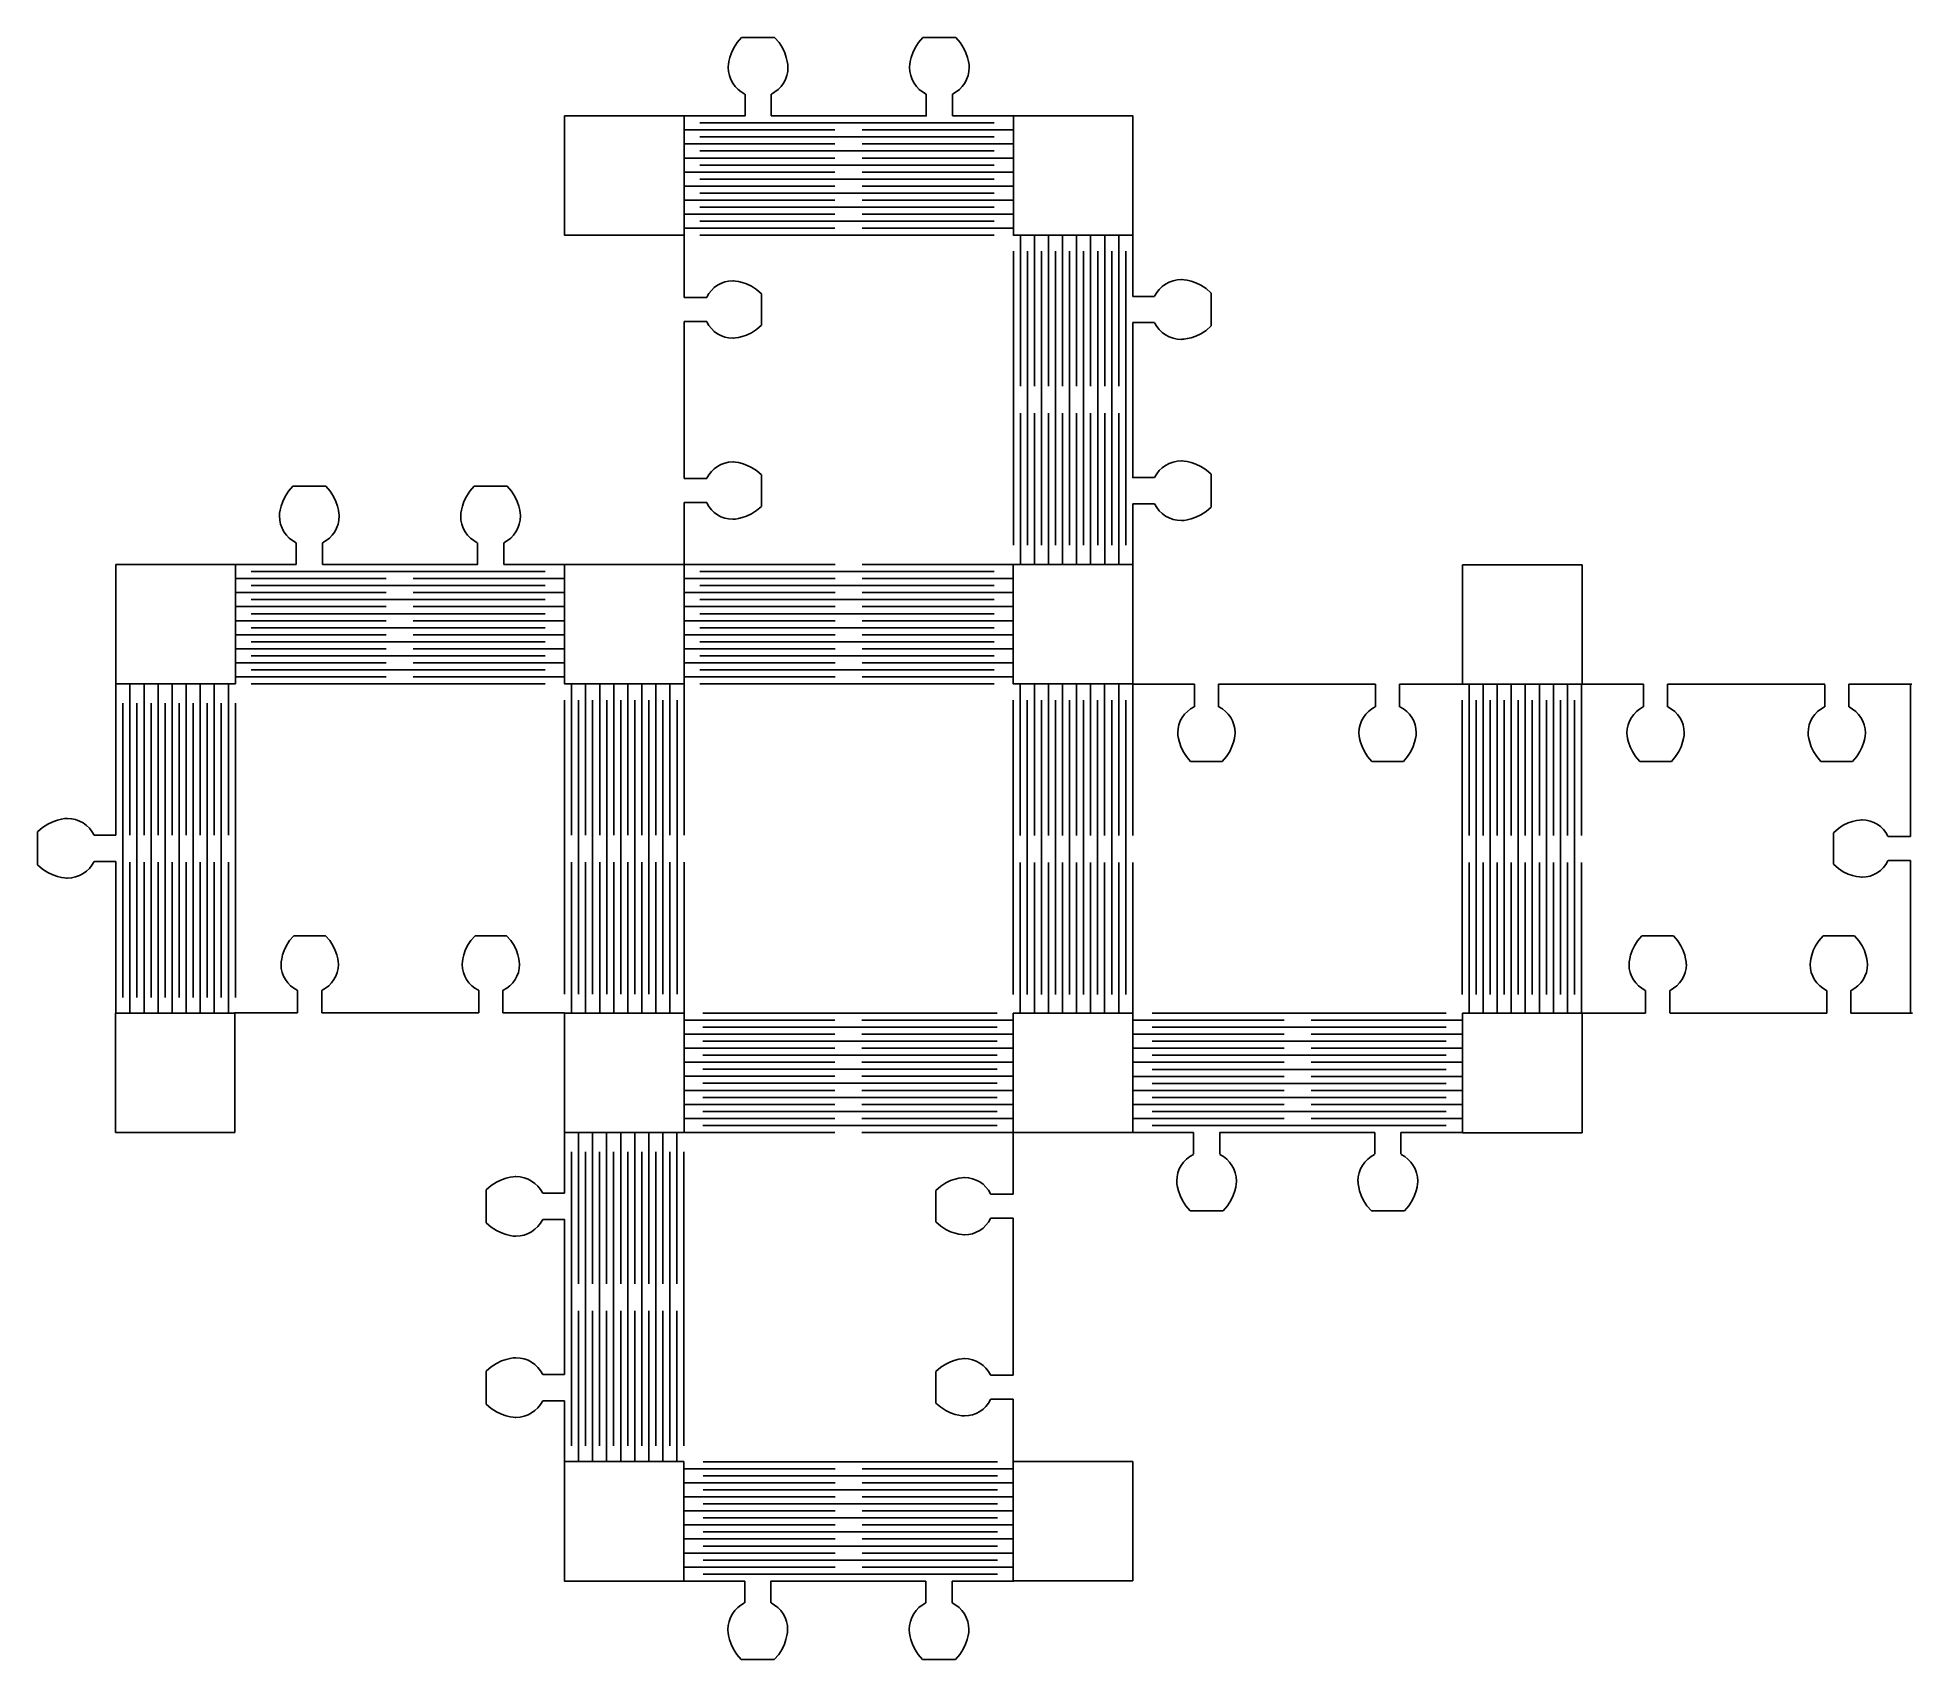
# Model space of a CAD drawing. Extents: x 0 to 210, y 49 to 231.
import ezdxf

# ---------------------------------------------------------------- set-up
doc = ezdxf.new("R2010")
doc.units = 0
doc.layers.add('Layer_1', color=7, linetype='CONTINUOUS')

msp = doc.modelspace()

# ---------------------------------------------------------------- linework, layer by layer
at = {"layer": 'Layer_1', "color": 1}
for points in [[(79.073412, 222.354249), (79.073412, 224.789911)], [(82.009478, 224.789911), (82.009478, 222.354249)], [(102.304563, 224.789911), (102.304563, 222.354249)], [(72.151263, 222.350334), (79.073412, 222.350261)], [(72.231316, 220.783589), (89.149364, 220.783515)], [(74.012186, 221.571025), (106.958001, 221.570876)], [(92.179177, 220.783515), (109.097607, 220.783515)], [(102.304563, 222.350261), (109.087373, 222.350261)], [(72.231316, 219.209545), (89.149364, 219.209472)], [(74.012186, 219.99653), (106.958001, 219.996381)], [(74.012186, 218.422413), (106.958001, 218.422261)], [(92.179177, 219.209472), (109.097607, 219.209472)], [(72.231316, 217.635279), (89.149364, 217.635202)], [(74.012186, 216.848144), (106.958001, 216.848144)], [(92.179177, 217.635202), (109.097607, 217.635202)], [(72.231316, 216.061384), (89.149364, 216.061384)], [(72.231316, 214.48674), (89.149364, 214.48674)], [(74.012186, 215.274024), (106.958001, 215.274024)], [(92.179177, 216.061384), (109.097607, 216.061384)], [(92.179177, 214.48674), (109.097607, 214.48674)], [(72.231316, 212.91262), (89.149364, 212.91262)], [(74.012186, 213.699755), (106.958001, 213.699755)], [(74.012186, 212.125711), (106.958001, 212.125711)], [(92.179177, 212.91262), (109.097607, 212.91262)], [(72.231316, 211.33835), (89.149364, 211.33835)], [(74.012186, 210.551441), (106.958001, 210.551441)], [(92.179177, 211.33835), (109.097607, 211.33835)], [(72.231316, 209.764533), (89.149364, 209.764533)], [(72.251252, 209.073026), (72.255683, 202.017631)], [(74.012186, 208.977175), (106.958001, 208.977175)], [(92.179177, 209.764533), (109.097607, 209.764533)], [(109.905504, 208.991994), (109.905504, 192.073946)], [(111.479322, 208.991994), (111.479322, 192.073946)], [(113.053592, 208.991994), (113.053592, 192.073946)], [(114.627712, 208.991994), (114.627712, 192.073946)], [(116.202356, 208.991994), (116.202356, 192.073946)], [(117.77625, 208.991994), (117.776174, 192.073946)], [(119.350517, 208.991994), (119.350444, 192.073946)], [(120.924561, 208.991994), (120.924487, 192.073946)], [(122.491382, 209.061816), (122.491306, 202.139667)], [(109.118144, 207.211124), (109.118144, 174.265309)], [(110.692413, 207.211124), (110.692413, 174.265309)], [(112.266683, 207.211124), (112.266683, 174.265309)], [(113.840726, 207.211124), (113.840726, 174.265309)], [(115.414996, 207.211124), (115.414996, 174.265309)], [(116.989116, 207.211124), (116.989116, 174.265309)], [(118.563382, 207.211124), (118.563233, 174.265309)], [(120.137502, 207.211124), (120.137353, 174.265309)], [(121.711997, 207.211124), (121.711845, 174.265309)], [(74.802103, 202.056002), (74.783674, 202.017631)], [(122.495294, 202.139667), (124.930956, 202.139667)], [(72.255691, 199.322324), (72.255691, 181.73436)], [(72.266224, 199.322324), (74.783671, 199.322324)], [(124.930956, 199.203599), (122.495294, 199.203599)], [(109.905504, 189.044133), (109.905504, 172.125703)], [(111.479322, 189.044133), (111.479322, 172.125703)], [(113.053592, 189.044133), (113.053592, 172.125703)], [(114.627712, 189.044133), (114.627712, 172.125703)], [(116.202356, 189.044133), (116.202356, 172.125703)], [(117.776174, 189.044133), (117.776174, 172.125703)], [(119.350444, 189.044133), (119.350444, 172.125703)], [(120.924487, 189.044133), (120.924487, 172.125703)], [(74.802103, 181.772731), (74.78548, 181.73436)], [(72.255691, 179.03905), (72.251176, 172.136916)], [(72.255691, 179.03905), (74.785401, 179.03905)], [(122.491306, 178.908514), (122.491306, 172.125703)], [(124.930956, 178.908514), (122.495294, 178.908514)], [(28.820791, 172.110658), (28.820791, 174.546321)], [(31.756859, 174.546321), (31.756859, 172.110658)], [(52.051944, 174.546321), (52.051944, 172.110658)], [(21.898643, 172.106744), (28.820791, 172.10667)], [(21.978696, 170.539998), (38.896748, 170.539925)], [(23.759567, 171.327435), (56.705382, 171.327285)], [(41.926559, 170.539925), (58.844985, 170.539925)], [(52.051944, 172.10667), (58.834755, 172.10667)], [(72.248018, 172.113667), (89.166069, 172.11359)], [(72.248018, 170.539397), (89.166069, 170.539321)], [(74.028888, 171.326834), (106.974706, 171.326682)], [(92.195882, 172.11359), (109.114309, 172.11359)], [(92.195882, 170.539321), (109.114309, 170.539321)], [(21.978696, 168.965958), (38.896748, 168.965881)], [(23.759567, 169.75294), (56.705382, 169.75279)], [(23.759567, 168.17882), (56.705382, 168.17867)], [(41.926559, 168.965881), (58.844985, 168.965881)], [(72.248018, 168.965354), (89.166069, 168.965277)], [(74.028888, 169.752339), (106.974706, 169.752186)], [(74.028888, 168.178219), (106.974706, 168.178069)], [(92.195882, 168.965277), (109.114309, 168.965277)], [(21.978696, 167.391688), (38.896748, 167.391612)], [(23.759567, 166.604553), (56.705382, 166.604553)], [(41.926559, 167.391612), (58.844985, 167.391612)], [(72.248018, 167.391084), (89.166069, 167.391011)], [(74.028888, 166.603949), (106.974706, 166.603949)], [(92.195882, 167.391011), (109.114309, 167.391011)], [(21.978696, 165.817794), (38.896748, 165.817794)], [(21.978696, 164.243149), (38.896748, 164.243149)], [(23.759567, 165.030434), (56.705382, 165.030434)], [(41.926559, 165.817794), (58.844985, 165.817794)], [(41.926559, 164.243149), (58.844985, 164.243149)], [(72.248018, 165.817193), (89.166069, 165.817193)], [(72.248018, 164.242548), (89.166069, 164.242548)], [(74.028888, 165.029832), (106.974706, 165.029832)], [(92.195882, 165.817193), (109.114309, 165.817193)], [(92.195882, 164.242548), (109.114309, 164.242548)], [(21.978696, 162.669029), (38.896748, 162.669029)], [(23.759567, 163.456164), (56.705382, 163.456164)], [(23.759567, 161.88212), (56.705382, 161.88212)], [(41.926559, 162.669029), (58.844985, 162.669029)], [(72.248018, 162.668428), (89.166069, 162.668428)], [(74.028888, 163.455563), (106.974706, 163.455563)], [(74.028888, 161.881519), (106.974706, 161.881519)], [(92.195882, 162.668428), (109.114309, 162.668428)], [(21.978696, 161.09476), (38.896748, 161.09476)], [(23.759567, 160.307854), (56.705382, 160.307854)], [(41.926559, 161.09476), (58.844985, 161.09476)], [(72.248018, 161.094159), (89.166069, 161.094159)], [(74.028888, 160.30725), (106.974706, 160.30725)], [(92.195882, 161.094159), (109.114309, 161.094159)], [(8.638187, 141.796647), (8.638187, 158.713118)], [(10.205008, 141.794691), (10.205008, 158.713118)], [(11.779052, 141.794691), (11.779052, 158.713118)], [(13.35332, 141.794691), (13.35332, 158.713118)], [(14.927138, 141.794691), (14.927138, 158.713118)], [(16.501783, 141.794691), (16.501783, 158.713118)], [(18.075902, 141.794691), (18.075902, 158.713118)], [(19.650171, 141.794691), (19.650171, 158.713118)], [(21.223989, 141.794691), (21.223989, 158.713118)], [(21.978696, 159.520945), (38.896748, 159.520945)], [(23.759567, 158.733584), (56.705382, 158.733584)], [(41.926559, 159.520945), (58.844985, 159.520945)], [(59.654167, 158.706875), (59.654167, 141.788824)], [(61.227982, 158.706875), (61.227982, 141.788824)], [(62.802252, 158.706875), (62.802252, 141.788824)], [(64.376295, 158.706875), (64.376295, 141.788824)], [(65.951016, 158.706875), (65.951016, 141.788824)], [(67.524834, 158.706875), (67.524834, 141.788824)], [(69.099253, 158.706875), (69.099027, 141.788824)], [(70.67322, 158.706875), (70.67322, 141.788824)], [(72.24749, 158.706875), (72.247416, 141.788824)], [(72.248018, 159.520341), (89.166069, 159.520341)], [(74.028888, 158.732981), (106.974706, 158.732981)], [(92.195882, 159.520341), (109.114309, 159.520341)], [(109.897532, 158.691827), (109.897532, 141.773776)], [(111.471347, 158.691827), (111.471347, 141.773776)], [(113.045616, 158.691827), (113.045616, 141.773776)], [(114.619736, 158.691827), (114.619736, 141.773776)], [(116.194381, 158.691827), (116.194381, 141.773776)], [(117.768275, 158.691827), (117.768199, 141.773776)], [(119.342541, 158.691827), (119.342468, 141.773776)], [(120.916585, 158.691827), (120.916512, 141.773776)], [(122.490855, 158.691827), (122.490781, 141.773776)], [(129.393293, 158.713795), (122.491156, 158.718311)], [(129.393293, 158.713795), (129.393293, 156.184085)], [(149.676565, 158.713795), (132.0886, 158.713795)], [(149.676565, 158.703263), (149.676565, 156.185818)], [(159.427266, 158.718234), (152.371872, 158.713804)], [(160.145034, 158.691827), (160.145034, 141.773776)], [(161.718852, 158.691827), (161.718852, 141.773776)], [(163.293121, 158.691827), (163.293121, 141.773776)], [(164.867238, 158.691827), (164.867238, 141.773776)], [(166.441883, 158.691827), (166.441883, 141.773776)], [(168.015777, 158.691827), (168.015701, 141.773776)], [(169.590046, 158.691827), (169.58997, 141.773776)], [(171.16409, 158.691827), (171.164014, 141.773776)], [(172.738357, 158.691827), (172.738283, 141.773776)], [(179.682025, 158.69875), (172.779888, 158.703265)], [(179.682025, 158.69875), (179.682025, 156.16904)], [(199.965297, 158.69875), (182.377332, 158.69875)], [(199.965297, 158.688214), (199.965297, 156.17077)], [(209.716001, 158.703186), (202.660606, 158.698755)], [(209.566502, 141.651365), (209.571018, 158.703186)], [(9.417497, 123.6277), (9.417648, 156.573515)], [(10.991992, 123.6277), (10.992143, 156.573515)], [(12.566111, 123.6277), (12.566261, 156.573515)], [(14.14038, 123.6277), (14.14038, 156.573515)], [(15.714498, 123.6277), (15.714498, 156.573515)], [(17.288767, 123.6277), (17.288767, 156.573515)], [(18.862811, 123.6277), (18.862811, 156.573515)], [(20.43708, 123.6277), (20.43708, 156.573515)], [(22.011349, 123.6277), (22.011349, 156.573515)], [(58.866807, 156.926002), (58.866807, 123.980263)], [(60.441073, 156.926002), (60.441073, 123.980263)], [(62.015343, 156.926002), (62.015343, 123.980263)], [(63.589462, 156.926002), (63.589462, 123.980263)], [(65.163656, 156.926002), (65.163656, 123.980263)], [(66.737849, 156.926002), (66.737849, 123.980263)], [(68.312045, 156.926002), (68.311969, 123.980263)], [(69.886086, 156.926002), (69.886012, 123.980263)], [(71.460657, 156.926002), (71.460508, 123.980263)], [(109.110171, 156.910957), (109.110171, 123.965139)], [(110.684438, 156.910957), (110.684438, 123.965139)], [(112.258707, 156.910957), (112.258707, 123.965139)], [(113.832751, 156.910957), (113.832751, 123.965139)], [(115.40702, 156.910957), (115.40702, 123.965139)], [(116.98114, 156.910957), (116.98114, 123.965139)], [(118.55541, 156.910957), (118.555257, 123.965139)], [(120.129527, 156.910957), (120.129377, 123.965139)], [(121.704022, 156.910957), (121.703872, 123.965139)], [(132.126971, 156.167383), (132.0886, 156.184006)], [(152.410243, 156.167383), (152.371872, 156.185812)], [(159.357673, 156.910957), (159.357673, 123.965139)], [(160.931943, 156.910957), (160.931943, 123.965139)], [(162.506212, 156.910957), (162.506212, 123.965139)], [(164.080253, 156.910957), (164.080253, 123.965139)], [(165.654522, 156.910957), (165.654522, 123.965139)], [(167.228642, 156.910957), (167.228642, 123.965139)], [(168.802912, 156.910957), (168.802759, 123.965139)], [(170.377029, 156.910957), (170.376879, 123.965139)], [(171.951524, 156.910957), (171.951374, 123.965139)], [(182.415703, 156.152335), (182.377332, 156.168958)], [(202.698977, 156.152335), (202.660606, 156.170764)], [(6.198537, 141.796647), (8.6342, 141.796647)], [(209.590881, 141.651365), (207.061171, 141.651365)], [(8.6342, 138.860579), (6.198537, 138.860579)], [(8.638112, 121.777008), (8.638187, 138.860579)], [(10.204933, 121.846827), (10.205008, 138.764878)], [(11.778976, 121.846827), (11.779052, 138.764878)], [(13.353245, 121.846827), (13.35332, 138.764878)], [(14.927138, 121.846827), (14.927138, 138.764878)], [(16.501783, 121.846827), (16.501783, 138.764878)], [(18.075902, 121.846827), (18.075902, 138.764878)], [(19.650171, 121.846827), (19.650171, 138.764878)], [(21.223989, 121.846827), (21.223989, 138.764878)], [(59.654167, 138.758934), (59.654167, 121.840584)], [(61.227982, 138.758934), (61.227982, 121.840584)], [(62.802252, 138.758934), (62.802252, 121.840584)], [(64.376295, 138.758934), (64.376295, 121.840584)], [(65.951016, 138.758934), (65.951016, 121.840584)], [(67.524834, 138.758934), (67.524834, 121.840584)], [(69.099027, 138.758934), (69.099027, 121.840584)], [(70.67322, 138.758934), (70.67322, 121.840584)], [(72.247416, 138.758934), (72.247416, 121.840584)], [(109.897532, 138.743962), (109.897532, 121.825536)], [(111.471347, 138.743962), (111.471347, 121.825536)], [(113.045616, 138.743962), (113.045616, 121.825536)], [(114.619736, 138.743962), (114.619736, 121.825536)], [(116.194381, 138.743962), (116.194381, 121.825536)], [(117.768199, 138.743962), (117.768199, 121.825536)], [(119.342468, 138.743962), (119.342468, 121.825536)], [(120.916512, 138.743962), (120.916512, 121.825536)], [(122.490781, 138.743962), (122.490781, 121.825536)], [(160.145034, 138.743962), (160.145034, 121.825536)], [(161.718852, 138.743962), (161.718852, 121.825536)], [(163.293121, 138.743962), (163.293121, 121.825536)], [(164.867238, 138.743962), (164.867238, 121.825536)], [(166.441883, 138.743962), (166.441883, 121.825536)], [(168.015701, 138.743962), (168.015701, 121.825536)], [(169.58997, 138.743962), (169.58997, 121.825536)], [(171.164014, 138.743962), (171.164014, 121.825536)], [(172.738283, 138.743962), (172.738283, 121.825536)], [(207.044469, 138.917687), (207.061091, 138.956058)], [(209.570942, 121.867294), (209.566511, 138.955982)], [(28.945762, 124.433117), (28.984133, 124.414688)], [(31.67944, 121.897237), (31.67944, 124.414682)], [(49.229033, 124.433117), (49.267404, 124.416494)], [(51.962714, 121.886705), (51.962714, 124.416415)], [(179.877642, 124.418069), (179.916013, 124.39964)], [(182.611322, 121.882189), (182.611322, 124.399637)], [(200.160916, 124.418069), (200.199287, 124.401446)], [(202.894594, 121.871657), (202.894594, 124.401367)], [(21.928738, 121.882265), (28.984133, 121.886696)], [(31.67944, 121.886705), (49.267404, 121.886705)], [(51.962714, 121.886705), (58.864848, 121.882189)], [(107.292883, 121.876923), (74.347068, 121.876923)], [(157.593053, 121.868947), (124.647235, 121.868947)], [(172.860618, 121.867217), (179.916013, 121.871648)], [(182.611322, 121.871657), (200.199287, 121.871657)], [(202.894594, 121.871657), (209.796731, 121.867141)], [(89.125891, 121.089562), (72.207465, 121.089562)], [(107.292883, 120.302654), (74.347068, 120.302654)], [(109.073756, 121.089562), (92.155705, 121.089562)], [(139.426059, 121.081587), (122.507633, 121.081587)], [(157.593053, 120.294678), (124.647235, 120.294678)], [(159.373924, 121.081587), (142.455873, 121.081587)], [(89.125891, 119.515745), (72.207465, 119.515745)], [(89.125891, 117.941475), (72.207465, 117.941475)], [(107.292883, 118.728384), (74.347068, 118.728384)], [(109.073756, 119.515745), (92.155705, 119.515745)], [(109.073756, 117.941475), (92.155705, 117.941475)], [(139.426059, 119.507769), (122.507633, 119.507769)], [(139.426059, 117.9335), (122.507633, 117.9335)], [(157.593053, 118.720408), (124.647235, 118.720408)], [(159.373924, 119.507769), (142.455873, 119.507769)], [(159.373924, 117.9335), (142.455873, 117.9335)], [(89.125891, 116.367358), (72.207465, 116.367358)], [(107.292883, 117.15434), (74.347068, 117.15434)], [(107.292883, 115.580071), (74.347068, 115.580071)], [(109.073756, 116.367358), (92.155705, 116.367358)], [(139.426059, 116.359383), (122.507633, 116.359383)], [(157.593053, 117.146368), (124.647235, 117.146368)], [(157.593053, 115.572098), (124.647235, 115.572098)], [(159.373924, 116.359383), (142.455873, 116.359383)], [(89.125891, 114.792713), (72.207465, 114.792713)], [(107.292883, 114.005954), (74.347068, 114.005954)], [(109.073756, 114.792713), (92.155705, 114.792713)], [(139.426059, 114.784738), (122.507633, 114.784738)], [(157.593053, 113.997978), (124.647235, 113.997978)], [(159.373924, 114.784738), (142.455873, 114.784738)], [(89.125891, 113.218895), (72.207465, 113.218895)], [(89.125891, 111.644626), (72.207465, 111.644626)], [(107.292883, 112.431685), (74.347068, 112.431834)], [(109.073756, 113.218819), (92.155705, 113.218895)], [(109.073756, 111.64455), (92.155705, 111.644626)], [(139.426059, 113.21092), (122.507633, 113.21092)], [(139.426059, 111.63665), (122.507633, 111.63665)], [(157.593053, 112.423709), (124.647235, 112.423861)], [(159.373924, 113.210844), (142.455873, 113.21092)], [(159.373924, 111.636574), (142.455873, 111.63665)], [(89.125891, 110.070582), (72.207465, 110.070582)], [(107.292883, 110.857565), (74.347068, 110.857717)], [(107.292883, 109.283072), (74.347068, 109.283222)], [(109.073756, 110.070506), (92.155705, 110.070582)], [(139.426059, 110.062607), (122.507633, 110.062607)], [(157.593053, 110.849592), (124.647235, 110.849742)], [(157.593053, 109.275097), (124.647235, 109.275246)], [(159.373924, 110.062531), (142.455873, 110.062607)], [(58.864698, 101.691986), (58.864698, 108.474796)], [(60.43152, 91.556367), (60.43152, 108.474796)], [(62.005564, 91.556367), (62.005564, 108.474796)], [(63.579833, 91.556367), (63.579833, 108.474796)], [(65.153648, 91.556367), (65.153648, 108.474796)], [(66.728296, 91.556367), (66.728296, 108.474796)], [(68.302413, 91.556367), (68.302413, 108.474796)], [(69.876682, 91.556367), (69.876682, 108.474796)], [(71.4505, 91.556367), (71.4505, 108.474796)], [(89.125891, 108.496313), (72.207465, 108.496313)], [(109.073756, 108.496237), (92.155705, 108.496313)], [(109.095724, 101.593801), (109.10024, 108.495938)], [(129.290443, 108.495785), (122.507633, 108.495785)], [(129.290443, 106.056135), (129.290443, 108.491797)], [(149.585528, 106.056135), (149.585528, 108.491797)], [(159.443745, 108.495712), (152.521596, 108.495785)], [(152.521596, 108.491797), (152.521596, 106.056135)], [(59.64401, 73.389376), (59.644159, 106.335191)], [(61.218502, 73.389376), (61.218655, 106.335191)], [(62.792622, 73.389376), (62.792772, 106.335191)], [(64.366892, 73.389376), (64.366892, 106.335191)], [(65.941009, 73.389376), (65.941009, 106.335191)], [(67.515278, 73.389376), (67.515278, 106.335191)], [(69.089322, 73.389376), (69.089322, 106.335191)], [(70.663591, 73.389376), (70.663591, 106.335191)], [(72.23786, 73.389376), (72.23786, 106.335191)], [(56.425048, 101.691986), (58.860711, 101.691986)], [(109.095724, 101.593801), (106.566014, 101.593801)], [(106.549312, 98.860123), (106.565935, 98.898494)], [(109.095724, 81.310529), (109.095724, 98.898494)], [(60.431444, 71.608505), (60.43152, 88.526554)], [(62.005487, 71.608505), (62.005564, 88.526554)], [(63.579757, 71.608505), (63.579833, 88.526554)], [(65.153648, 71.608505), (65.153648, 88.526554)], [(66.728296, 71.608505), (66.728296, 88.526554)], [(68.302413, 71.608505), (68.302413, 88.526554)], [(69.876682, 71.608505), (69.876682, 88.526554)], [(71.4505, 71.608505), (71.4505, 88.526554)], [(56.425048, 81.396901), (58.860711, 81.396901)], [(109.085192, 81.310529), (106.567744, 81.310529)], [(58.860711, 78.460833), (56.425048, 78.460833)], [(58.864622, 71.538684), (58.864698, 78.460833)], [(106.549312, 78.576849), (106.567741, 78.61522)], [(109.100164, 71.559825), (109.095733, 78.61522)], [(107.338253, 71.632429), (74.392435, 71.632429)], [(89.171259, 70.845069), (72.252832, 70.845069)], [(107.338253, 70.05816), (74.392435, 70.05816)], [(109.119123, 70.845069), (92.201072, 70.845069)], [(89.171259, 69.271251), (72.252832, 69.271251)], [(89.171259, 67.696982), (72.252832, 67.696982)], [(107.338253, 68.483891), (74.392435, 68.483891)], [(109.119123, 69.271251), (92.201072, 69.271251)], [(109.119123, 67.696982), (92.201072, 67.696982)], [(89.171259, 66.122865), (72.252832, 66.122865)], [(107.338253, 66.90985), (74.392435, 66.90985)], [(107.338253, 65.33558), (74.392435, 65.33558)], [(109.119123, 66.122865), (92.201072, 66.122865)], [(89.171259, 64.54822), (72.252832, 64.54822)], [(107.338253, 63.761466), (74.392435, 63.761466)], [(109.119123, 64.54822), (92.201072, 64.54822)], [(89.171259, 62.974405), (72.252832, 62.974405)], [(89.171259, 61.400141), (72.252832, 61.400141)], [(107.338253, 62.187202), (74.392435, 62.187343)], [(109.119123, 62.97432), (92.201072, 62.974405)], [(109.119123, 61.400056), (92.201072, 61.400141)], [(89.171259, 59.826075), (72.252832, 59.826075)], [(107.338253, 60.61308), (74.392435, 60.613221)], [(107.338253, 59.03859), (74.392435, 59.038731)], [(109.119123, 59.826018), (92.201072, 59.826075)], [(79.035643, 58.259262), (72.252832, 58.259262)], [(79.035643, 55.81962), (79.035643, 58.255282)], [(99.330728, 55.81962), (99.330728, 58.255282)], [(109.188945, 58.259205), (102.266793, 58.259262)], [(102.266793, 58.255282), (102.266793, 55.81962)]]:
    msp.add_lwpolyline(points, dxfattribs=at)
at = {"layer": 'Layer_1', "color": 7}
for points in [[(82.009478, 222.354249), (99.368495, 222.354249), (99.368495, 224.789911)], [(58.870343, 208.97928), (72.251328, 208.97928), (72.251328, 222.360266), (58.870343, 222.360266), (58.870343, 208.97928), (58.870343, 208.97928), (58.870343, 208.97928)], [(109.125216, 208.97928), (122.506205, 208.97928), (122.506205, 222.360266), (109.125216, 222.360266), (109.125216, 208.97928), (109.125216, 208.97928), (109.125216, 208.97928)], [(122.495294, 199.203599), (122.495294, 181.844582), (124.930956, 181.844582)], [(31.756859, 172.110658), (49.115876, 172.110658), (49.115876, 174.546321)], [(8.636457, 172.110658), (22.017443, 172.110658)], [(8.636457, 158.72967), (8.636457, 172.110658), (8.636457, 172.110658)], [(58.872598, 158.73569), (72.253586, 158.73569), (72.253586, 172.116675), (58.872598, 172.116675), (58.872598, 158.73569), (58.872598, 158.73569), (58.872598, 158.73569)], [(109.112051, 158.728166), (122.493036, 158.728166), (122.493036, 172.109151), (109.112051, 172.109151), (109.112051, 158.728166), (109.112051, 158.728166), (109.112051, 158.728166)], [(159.425237, 158.704919), (159.425237, 172.085904)], [(172.806223, 172.085904), (172.806223, 172.085904)], [(22.017443, 158.72967), (22.017443, 158.72967)], [(172.806223, 158.704919), (159.425237, 158.704919), (159.425237, 158.704919)], [(8.577847, 121.872334), (21.958833, 121.872334)], [(8.577847, 108.491349), (8.577847, 121.872334), (8.577847, 121.872334)], [(58.862968, 121.872334), (72.243954, 121.872334)], [(58.862968, 108.491349), (58.862968, 121.872334), (58.862968, 121.872334)], [(109.110095, 108.494055), (109.110095, 121.875043)], [(122.49108, 121.875043), (122.49108, 121.875043)], [(159.425237, 108.479007), (159.425237, 121.859995)], [(172.806223, 121.859995), (172.806223, 121.859995)], [(21.958833, 108.491349), (21.958833, 108.491349)], [(72.243954, 108.491349), (72.243954, 108.491349)], [(122.49108, 108.494055), (109.110095, 108.494055), (109.110095, 108.494055)], [(149.585528, 108.491797), (132.226511, 108.491797), (132.226511, 106.056135)], [(172.806223, 108.479007), (159.425237, 108.479007), (159.425237, 108.479007)], [(58.860711, 81.396901), (58.860711, 98.755918), (56.425048, 98.755918)], [(58.855295, 58.25754), (58.855295, 71.638523)], [(72.23628, 71.638523), (72.23628, 71.638523)], [(109.110095, 58.268519), (109.110095, 71.649509)], [(122.49108, 71.649509), (122.49108, 71.649509)], [(72.23628, 58.25754), (58.855295, 58.25754), (58.855295, 58.25754)], [(99.330728, 58.255282), (81.971711, 58.255282), (81.971711, 55.81962)], [(122.49108, 58.268519), (109.110095, 58.268519), (109.110095, 58.268519)]]:
    msp.add_lwpolyline(points, dxfattribs=at)
at = {"layer": 'Layer_1', "color": 1}
for points in [[(77.196161, 227.789177), (77.196161, 227.789177), (77.196161, 229.633623), (78.696922, 231.134385)], [(78.696922, 231.134385), (80.541445, 231.134385), (80.541445, 231.134385), (82.385891, 231.134385)], [(82.385891, 231.134385), (83.886653, 229.633623), (83.886653, 227.789177), (83.886653, 227.789177)], [(97.491246, 227.789177), (97.491246, 227.789177), (97.491246, 229.633623), (98.992008, 231.134385)], [(98.992008, 231.134385), (100.83653, 231.134385), (100.83653, 231.134385), (102.680977, 231.134385)], [(102.680977, 231.134385), (104.181739, 229.633623), (104.181739, 227.789177), (104.181739, 227.789177)], [(79.058364, 224.79435), (77.925663, 225.356599), (77.196161, 226.527144), (77.196161, 227.789177)], [(83.886653, 227.789177), (83.886653, 226.527144), (83.157075, 225.356599), (82.024452, 224.79435)], [(99.35345, 224.79435), (98.220748, 225.356599), (97.491246, 226.527144), (97.491246, 227.789177)], [(104.181739, 227.789177), (104.181739, 226.527144), (103.45216, 225.356599), (102.319535, 224.79435)], [(77.693707, 203.879759), (76.469292, 203.879759), (75.334183, 203.163798), (74.802103, 202.056002)], [(80.903412, 202.439788), (79.463517, 203.879759), (77.693707, 203.879759), (77.693707, 203.879759)], [(124.935396, 202.154715), (125.497647, 203.287414), (126.668189, 204.016916), (127.930225, 204.016916)], [(127.930225, 204.016916), (127.930225, 204.016916), (129.774671, 204.016916), (131.275433, 202.516154)], [(74.783674, 202.017631), (74.783674, 202.017631), (74.783674, 202.017631), (72.255694, 202.017631)], [(80.903412, 198.900092), (80.903412, 200.669902), (80.903412, 200.669902), (80.903412, 202.439788)], [(131.275433, 202.516154), (131.275433, 200.671632), (131.275433, 200.671632), (131.275433, 198.827185)], [(74.783671, 199.322324), (74.783671, 199.322324), (74.783671, 199.322324), (74.802101, 199.283877)], [(74.802103, 199.283877), (75.334183, 198.176006), (76.469292, 197.460121), (77.693707, 197.460121)], [(77.693707, 197.460121), (77.693707, 197.460121), (79.463517, 197.460121), (80.903412, 198.900092)], [(127.930225, 197.326423), (126.668189, 197.326423), (125.497647, 198.056002), (124.935396, 199.188627)], [(131.275433, 198.827185), (129.774671, 197.326423), (127.930225, 197.326423), (127.930225, 197.326423)], [(77.693707, 183.596487), (76.469292, 183.596487), (75.334183, 182.880526), (74.802103, 181.772731)], [(80.903412, 182.156516), (79.463517, 183.596487), (77.693707, 183.596487), (77.693707, 183.596487)], [(124.935396, 181.85963), (125.497647, 182.992329), (126.668189, 183.721831), (127.930225, 183.721831)], [(127.930225, 183.721831), (127.930225, 183.721831), (129.774671, 183.721831), (131.275433, 182.221069)], [(26.943542, 177.545586), (26.943542, 177.545586), (26.943542, 179.390033), (28.444304, 180.890795)], [(28.444304, 180.890795), (30.288826, 180.890795), (30.288826, 180.890795), (32.133273, 180.890795)], [(32.133273, 180.890795), (33.634035, 179.390033), (33.634035, 177.545586), (33.634035, 177.545586)], [(47.238627, 177.545586), (47.238627, 177.545586), (47.238627, 179.390033), (48.739389, 180.890795)], [(48.739389, 180.890795), (50.583912, 180.890795), (50.583912, 180.890795), (52.428358, 180.890795)], [(52.428358, 180.890795), (53.92912, 179.390033), (53.92912, 177.545586), (53.92912, 177.545586)], [(74.78548, 181.73436), (74.78548, 181.73436), (74.78548, 181.73436), (72.255694, 181.73436)], [(80.903412, 178.616817), (80.903412, 180.38663), (80.903412, 180.38663), (80.903412, 182.156516)], [(131.275433, 182.221069), (131.275433, 180.376549), (131.275433, 180.376549), (131.275433, 178.5321)], [(74.785401, 179.03905), (74.785401, 179.03905), (74.785401, 179.03905), (74.802109, 179.000606)], [(74.802103, 179.000606), (75.334183, 177.892734), (76.469292, 177.176849), (77.693707, 177.176849)], [(77.693707, 177.176849), (77.693707, 177.176849), (79.463517, 177.176849), (80.903412, 178.616817)], [(127.930225, 177.031338), (126.668189, 177.031338), (125.497647, 177.760916), (124.935396, 178.893542)], [(131.275433, 178.5321), (129.774671, 177.031338), (127.930225, 177.031338), (127.930225, 177.031338)], [(28.805746, 174.55076), (27.673045, 175.113009), (26.943542, 176.283554), (26.943542, 177.545586)], [(33.634035, 177.545586), (33.634035, 176.283554), (32.904456, 175.113009), (31.771831, 174.55076)], [(49.100831, 174.55076), (47.968129, 175.113009), (47.238627, 176.283554), (47.238627, 177.545586)], [(53.92912, 177.545586), (53.92912, 176.283554), (53.199542, 175.113009), (52.066916, 174.55076)], [(132.0886, 156.184006), (132.0886, 156.184006), (132.0886, 156.184006), (132.0886, 158.713789)], [(152.371872, 156.185812), (152.371872, 156.185812), (152.371872, 156.185812), (152.371872, 158.713789)], [(182.377332, 156.168958), (182.377332, 156.168958), (182.377332, 156.168958), (182.377332, 158.698744)], [(202.660606, 156.170764), (202.660606, 156.170764), (202.660606, 156.170764), (202.660606, 158.698744)], [(129.354846, 156.167383), (128.246974, 155.635304), (127.531089, 154.500195), (127.531089, 153.275782)], [(129.393293, 156.184085), (129.393293, 156.184085), (129.393293, 156.184085), (129.354846, 156.167377)], [(133.950728, 153.275782), (133.950728, 154.500195), (133.234767, 155.635304), (132.126971, 156.167383)], [(149.638118, 156.167383), (148.530246, 155.635304), (147.814361, 154.500195), (147.814361, 153.275782)], [(149.676565, 156.185818), (149.676565, 156.185818), (149.676565, 156.185818), (149.638118, 156.167389)], [(154.233999, 153.275782), (154.233999, 154.500195), (153.518041, 155.635304), (152.410243, 156.167383)], [(179.643578, 156.152335), (178.535706, 155.620256), (177.819821, 154.485149), (177.819821, 153.260734)], [(179.682025, 156.16904), (179.682025, 156.16904), (179.682025, 156.16904), (179.643578, 156.152332)], [(184.23946, 153.260734), (184.23946, 154.485149), (183.523501, 155.620256), (182.415703, 156.152335)], [(199.926852, 156.152335), (198.818981, 155.620256), (198.103096, 154.485149), (198.103096, 153.260734)], [(199.965297, 156.17077), (199.965297, 156.17077), (199.965297, 156.17077), (199.926852, 156.152341)], [(204.522734, 153.260734), (204.522734, 154.485149), (203.806773, 155.620256), (202.698977, 156.152335)], [(127.531089, 153.275782), (127.531089, 153.275782), (127.531089, 151.505969), (128.971061, 150.066074)], [(132.510757, 150.066074), (133.950728, 151.505969), (133.950728, 153.275782), (133.950728, 153.275782)], [(147.814361, 153.275782), (147.814361, 153.275782), (147.814361, 151.505969), (149.254332, 150.066074)], [(152.794031, 150.066074), (154.233999, 151.505969), (154.233999, 153.275782), (154.233999, 153.275782)], [(177.819821, 153.260734), (177.819821, 153.260734), (177.819821, 151.490921), (179.259792, 150.051026)], [(182.799491, 150.051026), (184.23946, 151.490921), (184.23946, 153.260734), (184.23946, 153.260734)], [(198.103096, 153.260734), (198.103096, 153.260734), (198.103096, 151.490921), (199.543064, 150.051026)], [(203.082763, 150.051026), (204.522734, 151.490921), (204.522734, 153.260734), (204.522734, 153.260734)], [(128.971061, 150.066074), (130.74087, 150.066074), (130.74087, 150.066074), (132.510757, 150.066074)], [(149.254332, 150.066074), (151.024145, 150.066074), (151.024145, 150.066074), (152.794031, 150.066074)], [(179.259792, 150.051026), (181.029602, 150.051026), (181.029602, 150.051026), (182.799491, 150.051026)], [(199.543064, 150.051026), (201.312877, 150.051026), (201.312877, 150.051026), (203.082763, 150.051026)], [(-0.145939, 142.173061), (1.354823, 143.673823), (3.19927, 143.673823), (3.19927, 143.673823)], [(3.19927, 143.673823), (4.461303, 143.673823), (5.631848, 142.944245), (6.194098, 141.811619)], [(204.152865, 143.513569), (204.152865, 143.513569), (202.383055, 143.513569), (200.94316, 142.073597)], [(207.044469, 141.689812), (206.512389, 142.797684), (205.37728, 143.513569), (204.152865, 143.513569)], [(-0.145939, 138.484092), (-0.145939, 140.328615), (-0.145939, 140.328615), (-0.145939, 142.173061)], [(200.94316, 142.073597), (200.94316, 140.303785), (200.94316, 140.303785), (200.94316, 138.533899)], [(207.061171, 141.651365), (207.061171, 141.651365), (207.061171, 141.651365), (207.044463, 141.689812)], [(6.194098, 138.845534), (5.631848, 137.712832), (4.461303, 136.98333), (3.19927, 136.98333)], [(204.152865, 137.09393), (205.37728, 137.09393), (206.512389, 137.809889), (207.044469, 138.917687)], [(207.061091, 138.956058), (207.061091, 138.956058), (207.061091, 138.956058), (209.590878, 138.956058)], [(3.19927, 136.98333), (3.19927, 136.98333), (1.354823, 136.98333), (-0.145939, 138.484092)], [(200.94316, 138.533899), (202.383055, 137.09393), (204.152865, 137.09393), (204.152865, 137.09393)], [(28.561976, 130.534425), (27.122005, 129.09453), (27.122005, 127.324718), (27.122005, 127.324718)], [(32.101672, 130.534425), (30.331862, 130.534425), (30.331862, 130.534425), (28.561976, 130.534425)], [(33.541643, 127.324718), (33.541643, 127.324718), (33.541643, 129.09453), (32.101672, 130.534425)], [(48.845248, 130.534425), (47.405277, 129.09453), (47.405277, 127.324718), (47.405277, 127.324718)], [(52.384947, 130.534425), (50.615134, 130.534425), (50.615134, 130.534425), (48.845248, 130.534425)], [(53.824915, 127.324718), (53.824915, 127.324718), (53.824915, 129.09453), (52.384947, 130.534425)], [(179.493856, 130.519377), (178.053885, 129.079482), (178.053885, 127.309672), (178.053885, 127.309672)], [(183.033555, 130.519377), (181.263742, 130.519377), (181.263742, 130.519377), (179.493856, 130.519377)], [(184.473523, 127.309672), (184.473523, 127.309672), (184.473523, 129.079482), (183.033555, 130.519377)], [(199.777128, 130.519377), (198.33716, 129.079482), (198.33716, 127.309672), (198.33716, 127.309672)], [(203.316827, 130.519377), (201.547017, 130.519377), (201.547017, 130.519377), (199.777128, 130.519377)], [(204.756798, 127.309672), (204.756798, 127.309672), (204.756798, 129.079482), (203.316827, 130.519377)], [(27.122005, 127.324718), (27.122005, 126.100305), (27.837965, 124.965196), (28.945762, 124.433117)], [(31.717887, 124.433117), (32.825759, 124.965196), (33.541643, 126.100305), (33.541643, 127.324718)], [(47.405277, 127.324718), (47.405277, 126.100305), (48.121238, 124.965196), (49.229033, 124.433117)], [(52.001158, 124.433117), (53.10903, 124.965196), (53.824915, 126.100305), (53.824915, 127.324718)], [(178.053885, 127.309672), (178.053885, 126.085257), (178.769846, 124.950148), (179.877642, 124.418069)], [(182.649767, 124.418069), (183.757639, 124.950148), (184.473523, 126.085257), (184.473523, 127.309672)], [(198.33716, 127.309672), (198.33716, 126.085257), (199.053118, 124.950148), (200.160916, 124.418069)], [(202.933041, 124.418069), (204.040913, 124.950148), (204.756798, 126.085257), (204.756798, 127.309672)], [(28.984133, 124.414688), (28.984133, 124.414688), (28.984133, 124.414688), (28.984133, 121.88671)], [(31.67944, 124.414682), (31.67944, 124.414682), (31.67944, 124.414682), (31.717887, 124.433111)], [(49.267404, 124.416494), (49.267404, 124.416494), (49.267404, 124.416494), (49.267404, 121.88671)], [(51.962714, 124.416415), (51.962714, 124.416415), (51.962714, 124.416415), (52.001158, 124.433122)], [(179.916013, 124.39964), (179.916013, 124.39964), (179.916013, 124.39964), (179.916013, 121.871659)], [(182.611322, 124.399637), (182.611322, 124.399637), (182.611322, 124.399637), (182.649767, 124.418066)], [(200.199287, 124.401446), (200.199287, 124.401446), (200.199287, 124.401446), (200.199287, 121.871662)], [(202.894594, 124.401367), (202.894594, 124.401367), (202.894594, 124.401367), (202.933041, 124.418074)], [(127.413267, 103.056869), (127.413267, 104.318902), (128.142846, 105.489447), (129.275471, 106.051696)], [(132.241559, 106.051696), (133.374258, 105.489447), (134.10376, 104.318902), (134.10376, 103.056869)], [(147.708353, 103.056869), (147.708353, 104.318902), (148.437931, 105.489447), (149.570557, 106.051696)], [(152.536642, 106.051696), (153.669343, 105.489447), (154.398845, 104.318902), (154.398845, 103.056869)], [(50.080571, 102.0684), (51.581333, 103.569162), (53.425782, 103.569162), (53.425782, 103.569162)], [(53.425782, 103.569162), (54.687815, 103.569162), (55.85836, 102.839583), (56.420609, 101.706958)], [(103.657711, 103.456005), (103.657711, 103.456005), (101.887899, 103.456005), (100.448004, 102.016034)], [(106.549312, 101.632248), (106.017233, 102.74012), (104.882124, 103.456005), (103.657711, 103.456005)], [(128.914029, 99.711661), (127.413267, 101.212423), (127.413267, 103.056869), (127.413267, 103.056869)], [(134.10376, 103.056869), (134.10376, 103.056869), (134.10376, 101.212423), (132.602998, 99.711661)], [(149.209115, 99.711661), (147.708353, 101.212423), (147.708353, 103.056869), (147.708353, 103.056869)], [(154.398845, 103.056869), (154.398845, 103.056869), (154.398845, 101.212423), (152.898084, 99.711661)], [(50.080571, 98.379431), (50.080571, 100.223951), (50.080571, 100.223951), (50.080571, 102.0684)], [(100.448004, 102.016034), (100.448004, 100.246221), (100.448004, 100.246221), (100.448004, 98.476335)], [(106.566014, 101.593801), (106.566014, 101.593801), (106.566014, 101.593801), (106.549307, 101.632248)], [(56.420609, 98.74087), (55.85836, 97.608171), (54.687815, 96.878669), (53.425782, 96.878669)], [(103.657711, 97.036366), (104.882124, 97.036366), (106.017233, 97.752325), (106.549312, 98.860123)], [(106.565935, 98.898494), (106.565935, 98.898494), (106.565935, 98.898494), (109.095719, 98.898494)], [(132.602998, 99.711661), (130.758475, 99.711661), (130.758475, 99.711661), (128.914029, 99.711661)], [(152.898084, 99.711661), (151.053561, 99.711661), (151.053561, 99.711661), (149.209115, 99.711661)], [(53.425782, 96.878669), (53.425782, 96.878669), (51.581333, 96.878669), (50.080571, 98.379431)], [(100.448004, 98.476335), (101.887899, 97.036366), (103.657711, 97.036366), (103.657711, 97.036366)], [(50.080571, 81.773314), (51.581333, 83.274076), (53.425782, 83.274076), (53.425782, 83.274076)], [(53.425782, 83.274076), (54.687815, 83.274076), (55.85836, 82.544498), (56.420609, 81.411872)], [(103.657711, 83.17273), (103.657711, 83.17273), (101.887899, 83.17273), (100.448004, 81.732759)], [(106.549312, 81.348974), (106.017233, 82.456845), (104.882124, 83.17273), (103.657711, 83.17273)], [(50.080571, 78.084345), (50.080571, 79.928868), (50.080571, 79.928868), (50.080571, 81.773314)], [(100.448004, 81.732759), (100.448004, 79.962949), (100.448004, 79.962949), (100.448004, 78.193063)], [(106.567744, 81.310529), (106.567744, 81.310529), (106.567744, 81.310529), (106.549315, 81.348974)], [(53.425782, 76.583584), (53.425782, 76.583584), (51.581333, 76.583584), (50.080571, 78.084345)], [(56.420609, 78.445785), (55.85836, 77.313086), (54.687815, 76.583584), (53.425782, 76.583584)], [(100.448004, 78.193063), (101.887899, 76.753092), (103.657711, 76.753092), (103.657711, 76.753092)], [(103.657711, 76.753092), (104.882124, 76.753092), (106.017233, 77.469053), (106.549312, 78.576849)], [(106.567741, 78.61522), (106.567741, 78.61522), (106.567741, 78.61522), (109.095721, 78.61522)], [(77.158467, 52.82036), (77.158467, 54.082373), (77.888045, 55.252918), (79.020671, 55.815189)], [(81.986756, 55.815189), (83.119458, 55.252918), (83.84896, 54.082373), (83.84896, 52.82036)], [(97.453552, 52.82036), (97.453552, 54.082373), (98.183131, 55.252918), (99.315756, 55.815189)], [(102.281841, 55.815189), (103.414543, 55.252918), (104.144045, 54.082373), (104.144045, 52.82036)], [(78.659229, 49.475151), (77.158467, 50.975896), (77.158467, 52.82036), (77.158467, 52.82036)], [(83.84896, 52.82036), (83.84896, 52.82036), (83.84896, 50.975896), (82.348198, 49.475151)], [(98.954314, 49.475151), (97.453552, 50.975896), (97.453552, 52.82036), (97.453552, 52.82036)], [(104.144045, 52.82036), (104.144045, 52.82036), (104.144045, 50.975896), (102.643283, 49.475151)], [(82.348198, 49.475151), (80.503675, 49.475151), (80.503675, 49.475151), (78.659229, 49.475151)], [(102.643283, 49.475151), (100.798761, 49.475151), (100.798761, 49.475151), (98.954314, 49.475151)]]:
    msp.add_open_spline(points, degree=3, dxfattribs=at)
at = {"layer": 'Layer_1', "color": 7}
for points in [[(22.017443, 172.110658), (22.017443, 172.110658), (22.017443, 172.110658), (22.017443, 158.72967)], [(159.425237, 172.085904), (159.425237, 172.085904), (159.425237, 172.085904), (172.806223, 172.085904)], [(172.806223, 172.085904), (172.806223, 158.704919), (172.806223, 158.704919), (172.806223, 158.704919)], [(22.017443, 158.72967), (8.636457, 158.72967), (8.636457, 158.72967), (8.636457, 158.72967)], [(21.958833, 121.872334), (21.958833, 121.872334), (21.958833, 121.872334), (21.958833, 108.491349)], [(72.243954, 121.872334), (72.243954, 121.872334), (72.243954, 121.872334), (72.243954, 108.491349)], [(109.110095, 121.875043), (109.110095, 121.875043), (109.110095, 121.875043), (122.49108, 121.875043)], [(122.49108, 121.875043), (122.49108, 108.494055), (122.49108, 108.494055), (122.49108, 108.494055)], [(159.425237, 121.859995), (159.425237, 121.859995), (159.425237, 121.859995), (172.806223, 121.859995)], [(172.806223, 121.859995), (172.806223, 108.479007), (172.806223, 108.479007), (172.806223, 108.479007)], [(21.958833, 108.491349), (8.577847, 108.491349), (8.577847, 108.491349), (8.577847, 108.491349)], [(72.243954, 108.491349), (58.862968, 108.491349), (58.862968, 108.491349), (58.862968, 108.491349)], [(58.855295, 71.638523), (58.855295, 71.638523), (58.855295, 71.638523), (72.23628, 71.638523)], [(72.23628, 71.638523), (72.23628, 58.25754), (72.23628, 58.25754), (72.23628, 58.25754)], [(109.110095, 71.649509), (109.110095, 71.649509), (109.110095, 71.649509), (122.49108, 71.649509)], [(122.49108, 71.649509), (122.49108, 58.268519), (122.49108, 58.268519), (122.49108, 58.268519)]]:
    msp.add_open_spline(points, degree=3, dxfattribs=at)

doc.saveas('drawing.dxf')
